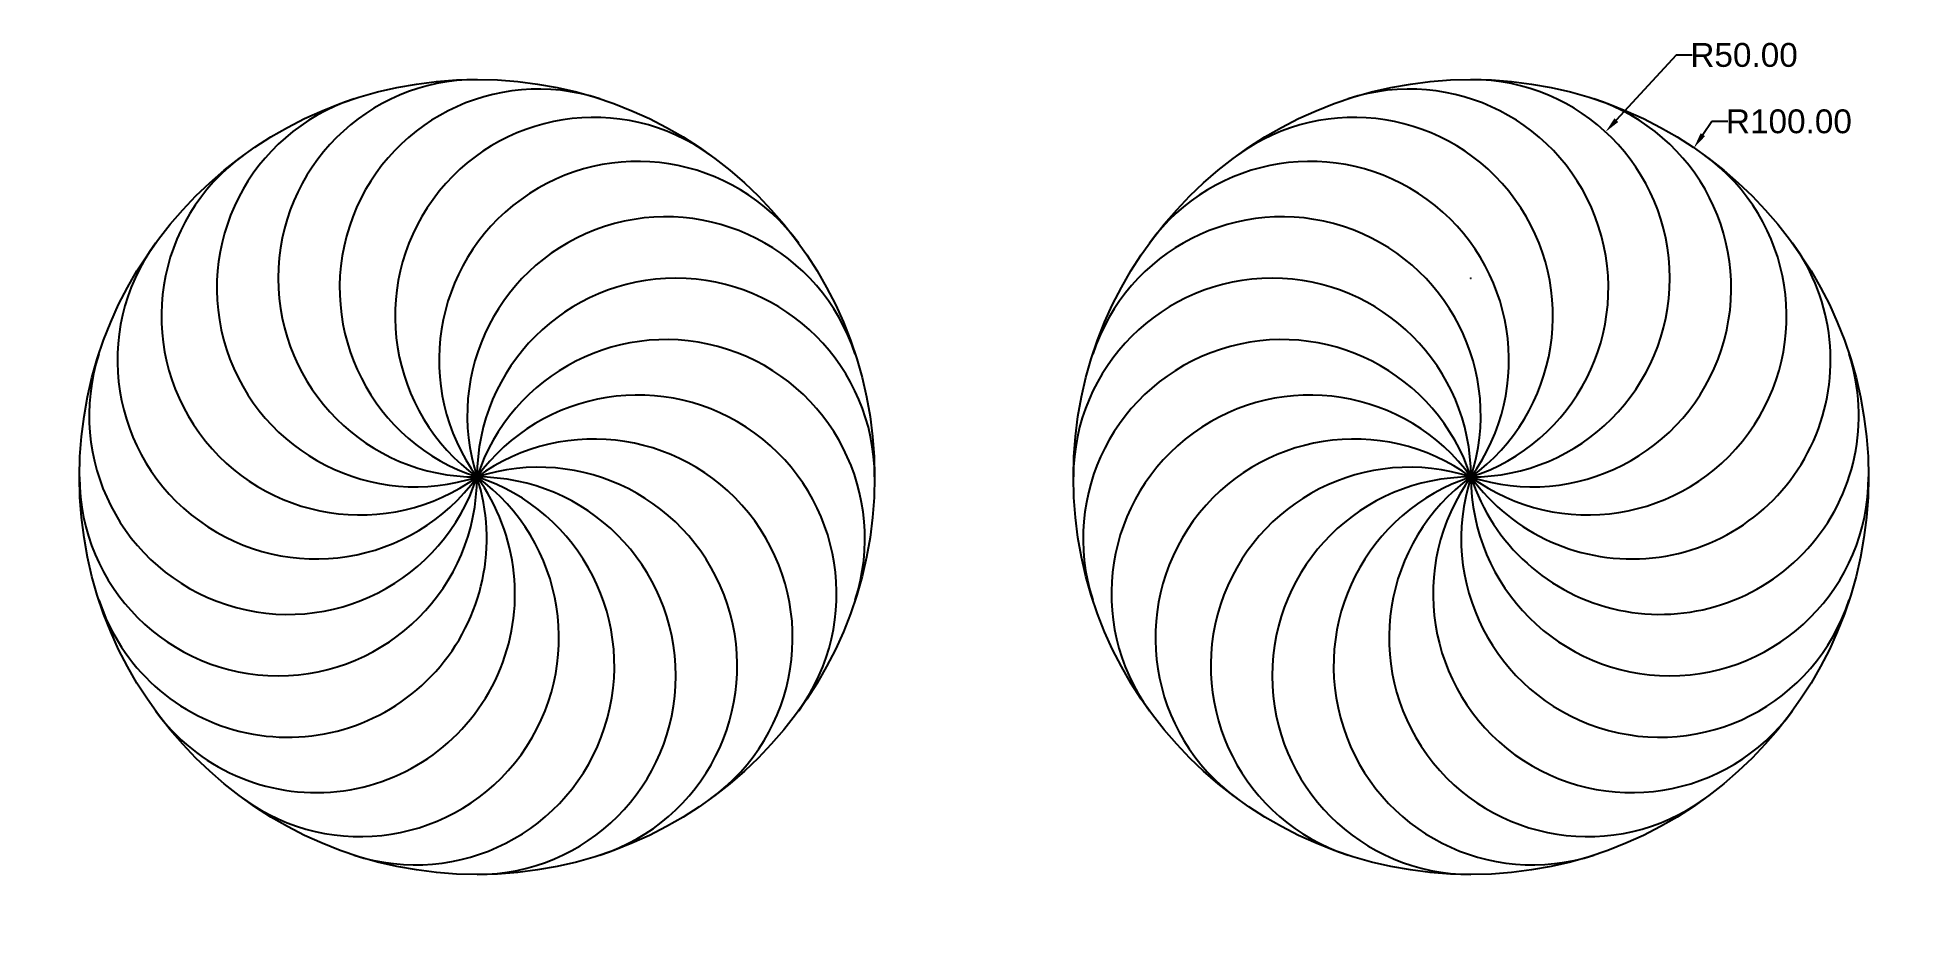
# Model space of a CAD drawing. Header units: centimetres. Extents: x 66 to 537, y 33 to 254.
import ezdxf

# ---------------------------------------------------------------- set-up
doc = ezdxf.new("R2010")
doc.units = ezdxf.units.CM
doc.header["$MEASUREMENT"] = 0
doc.styles.get("Standard").update_dxf_attribs({"font": 'arial.ttf'})
doc.dimstyles.get("Standard").update_dxf_attribs({"dimtxt": 6, "dimasz": 4, "dimexe": 0.18, "dimexo": 0.0625, "dimgap": 0.09, "dimtad": 0, "dimtih": 1, "dimtoh": 1, "dimzin": 0, "dimdsep": 46, "dimtxsty": 'Standard', "dimcen": 0.09, "dimclrd": 2, "dimclre": 2, "dimclrt": 2, "dimadec": 0, "dimazin": 0, "dimtfac": 1, "dimtofl": 0, "dimtmove": 0, "dimatfit": 3, "dimfxl": 1, "dimtfillclr": 2, "dimtolj": 1, "dimtzin": 0, "dimarcsym": 0})

# ---------------------------------------------------------------- blocks, each defined once
blk = doc.blocks.new('*U6')
blk.add_arc((0, -25), 50, 0, 180)
blk = doc.blocks.new('*U7')
at = {"color": 0, "linetype": 'ByBlock', "lineweight": -2, "transparency": 16777216}
for p, rotation in [((168.1, 198.37), 71.99999999999994), ((185.59, 198.23), 53.99999999999995), ((151.42, 193.09), 89.99999999999991), ((202.18, 192.7), 35.99999999999999), ((137.2, 182.91), 107.9999999999999), ((126.81, 168.84), 125.9999999999998), ((216.25, 182.31), 17.99999999999999), ((121.28, 152.25), 143.9999999999998), ((231.7, 151.41), 341.9999999999995), ((231.57, 133.92), 323.9999999999996), ((121.14, 134.76), 161.9999999999998), ((226.04, 117.33), 305.9999999999997), ((215.65, 103.26), 287.9999999999997), ((126.42, 118.09), 180), ((136.6, 103.86), 197.9999999999997), ((150.67, 93.47), 215.9999999999997), ((167.26, 87.94), 233.9999999999997), ((184.75, 87.81), 251.9999999999997), ((201.42, 93.09), 269.9999999999997)]:
    blk.add_blockref('*U6', p, dxfattribs=dict(at, rotation=rotation))
blk.add_blockref('*U6', (226.42, 168.09), dxfattribs=at)
blk = doc.blocks.new('*U8')
blk.add_arc((0, -25), 50, 0, 180)
blk = doc.blocks.new('*U9')
at = {"color": 0, "linetype": 'ByBlock', "lineweight": -2, "transparency": 16777216}
for p, rotation in [((417.26, 198.23), 305.9999999999997), ((434.75, 198.37), 287.9999999999997), ((400.67, 192.7), 323.9999999999997), ((451.42, 193.09), 269.9999999999998), ((465.65, 182.91), 251.9999999999997), ((386.6, 182.31), 341.9999999999998), ((476.04, 168.84), 233.9999999999997), ((481.57, 152.25), 215.9999999999997), ((371.14, 151.41), 17.99999999999995), ((371.28, 133.92), 35.99999999999992), ((376.81, 117.33), 53.99999999999994), ((481.7, 134.76), 197.9999999999998), ((387.2, 103.26), 71.99999999999993), ((401.42, 93.09), 89.99999999999991), ((418.1, 87.81), 107.9999999999999), ((435.59, 87.94), 125.9999999999998), ((452.18, 93.47), 143.9999999999999), ((466.25, 103.86), 161.9999999999999), ((476.42, 118.09), 180)]:
    blk.add_blockref('*U8', p, dxfattribs=dict(at, rotation=rotation))
blk.add_blockref('*U8', (376.42, 168.09), dxfattribs=at)
blk = doc.blocks.new('*D10')
at = {"color": 2, "lineweight": -2, "transparency": 16777216}
for p, q in [((478.04, 249.21), (462.98, 232.83)), ((482.04, 249.21), (478.04, 249.21)), ((426.42, 193), (426.42, 193.18)), ((426.33, 193.09), (426.51, 193.09))]:
    blk.add_line(p, q, dxfattribs=at)
at = {"color": 2, "transparency": 16777216}
blk.add_solid([(462.49, 233.29), (463.47, 232.38), (460.27, 229.89)], dxfattribs=at)
at = {"layer": 'Defpoints', "color": 0, "transparency": 16777216}
for p in [(460.27, 229.89), (426.42, 193.09)]:
    blk.add_point(p, dxfattribs=at)
at = {"color": 2, "transparency": 16777216, "insert": (495.11, 249.21), "char_height": 6, "attachment_point": 5}
blk.add_mtext('\\A1;R50.00', dxfattribs=at)
blk = doc.blocks.new('*D11')
at = {"color": 2, "lineweight": -2, "transparency": 16777216}
for p, q in [((486.99, 232.51), (484.75, 229.19)), ((490.99, 232.51), (486.99, 232.51)), ((426.33, 143.09), (426.51, 143.09)), ((426.42, 143), (426.42, 143.18))]:
    blk.add_line(p, q, dxfattribs=at)
at = {"color": 2, "transparency": 16777216}
blk.add_solid([(484.19, 229.57), (485.3, 228.82), (482.5, 225.88)], dxfattribs=at)
at = {"layer": 'Defpoints', "color": 0, "transparency": 16777216}
for p in [(482.5, 225.88), (426.42, 143.09)]:
    blk.add_point(p, dxfattribs=at)
at = {"color": 2, "transparency": 16777216, "insert": (506.39, 232.51), "char_height": 6, "attachment_point": 5}
blk.add_mtext('\\A1;R100.00', dxfattribs=at)

msp = doc.modelspace()

# ---------------------------------------------------------------- linework, layer by layer
for centre in [(176.423, 143.088), (426.423, 143.088)]:
    msp.add_circle(centre, 100)

# ---------------------------------------------------------------- block references
for name in ['*U7', '*U9']:
    msp.add_blockref(name, (0, 0))

# ---------------------------------------------------------------- dimensions: what is measured, and where the dimension line sits
dim = msp.add_radius_dim(center=(426.423, 193.088), mpoint=(460.269, 229.89), dimstyle='Standard')
dim.commit()
dim.dimension.update_dxf_attribs({"geometry": '*D10', "text_midpoint": (495.111, 249.208), "dimtype": 164})
dim = msp.add_radius_dim(center=(426.423, 143.088), mpoint=(482.502, 225.883), dimstyle='Standard')
dim.commit()
dim.dimension.update_dxf_attribs({"geometry": '*D11', "text_midpoint": (506.394, 232.507)})

doc.saveas('drawing.dxf')
